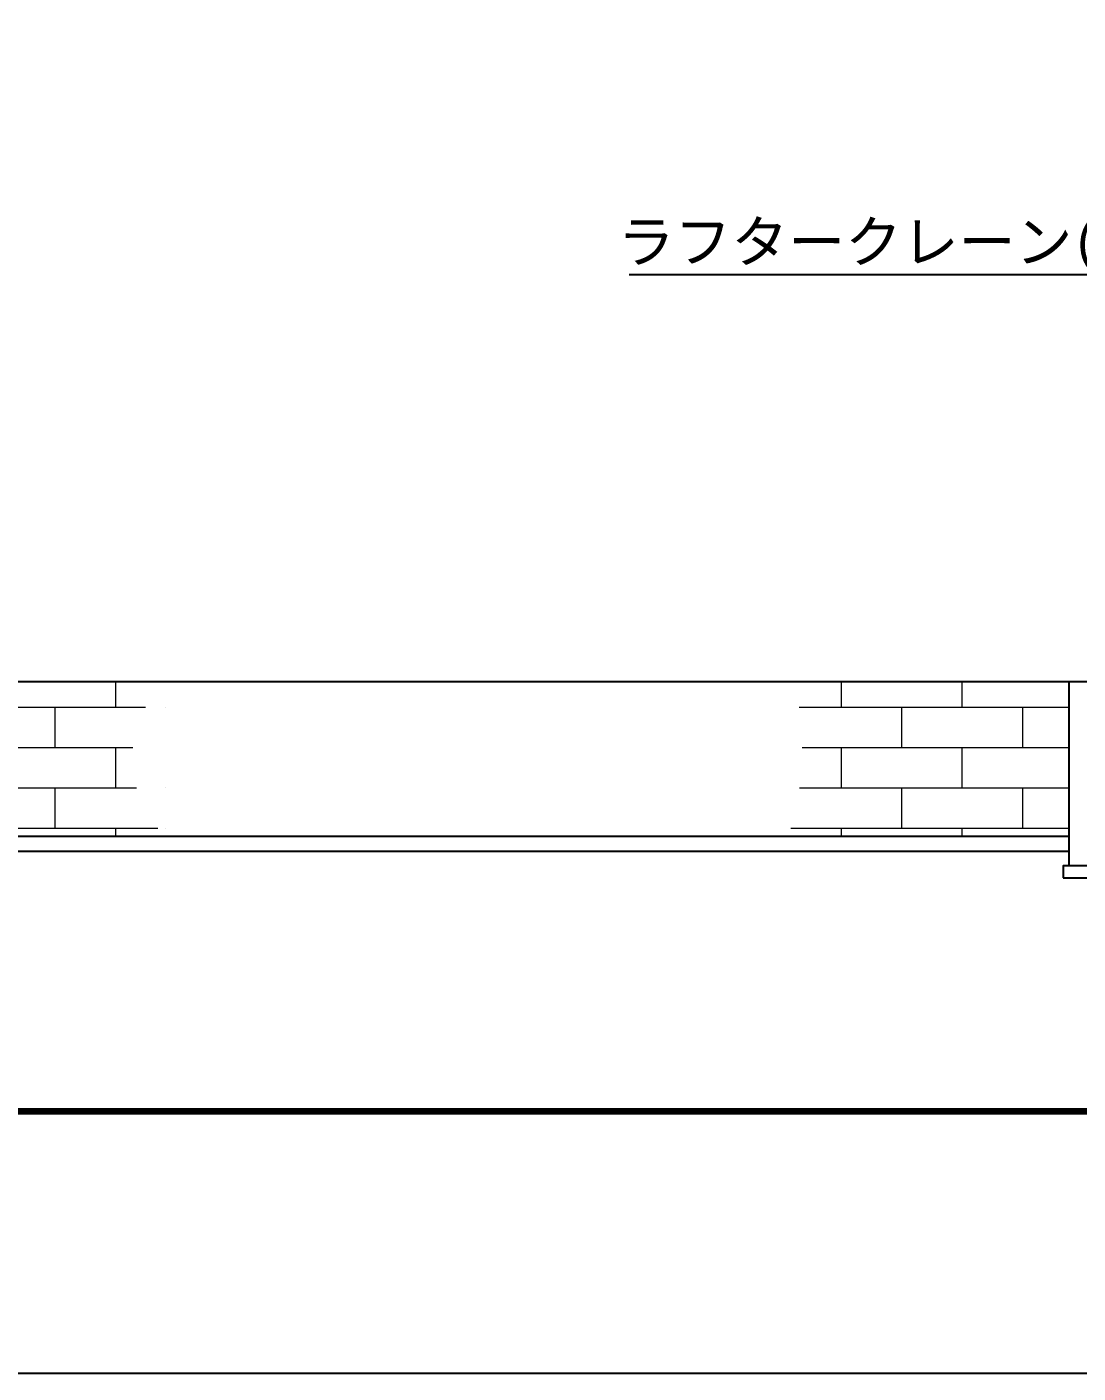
# Model space of a CAD drawing. Header units: millimetres. Extents: x -2078669 to -1085629, y -5987148 to 310365.
# Drawn here: x -1606432 to -1562278, y -5169452 to -5112911 of the extents above; entities that cross this region are included whole.
import ezdxf
from ezdxf.enums import TextEntityAlignment as Align

# ---------------------------------------------------------------- set-up
doc = ezdxf.new("R2010")
doc.units = ezdxf.units.MM
doc.header["$LTSCALE"] = 500
doc.layers.get('Defpoints').update_dxf_attribs({"color": 153})
for name, color, linetype, lineweight in [('D-BYP-STR1', 2, 'Continuous', 13), ('D-BYP-STR3', 3, 'Continuous', 25), ('D-BYP-STR8', 5, 'Continuous', 25), ('D-TTL', 2, 'Continuous', 140)]:
    doc.layers.add(name, color=color, linetype=linetype, lineweight=lineweight)
doc.styles.add('MS ゴシック', font='MS Gothic.ttf')
pattern_1 = [(180, (-1788137.6, -768750.8), (-2e-13, -1693.545), []), (270, (-1788137.6, -768750.8), (2540, -1693.545), [1693.545, -1693.545])]

msp = doc.modelspace()

# ---------------------------------------------------------------- hatches: boundary and pattern name
at = {"layer": 'D-BYP-STR1'}
h = msp.add_hatch(dxfattribs=at)
h.set_pattern_fill('AR-BRSTD', color=256, scale=25, angle=180)
h.set_pattern_definition(pattern_1)
edge = h.paths.add_edge_path()
edge.add_line((-1611903.4, -5146899.6), (-1600612.9, -5146899.6))
edge.add_arc((-1597512.3, -5143649.6), 4491.8, 133.65213, 226.34787, ccw=False)
edge.add_line((-1600612.9, -5140399.6), (-1611903.4, -5140399.6))
edge.add_line((-1611903.4, -5140399.6), (-1611903.4, -5146899.6))
h = msp.add_hatch(dxfattribs=at)
h.set_pattern_fill('AR-BRSTD', color=256, scale=25, angle=180)
h.set_pattern_definition(pattern_1)
edge = h.paths.add_edge_path()
edge.add_line((-1562653.4, -5146899.6), (-1574439.4, -5146899.6))
edge.add_arc((-1586095.2, -5143225.9), 12221, 342.50587, 373.37135)
edge.add_line((-1574205.4, -5140399.6), (-1562653.4, -5140399.6))
edge.add_line((-1562653.4, -5140399.6), (-1562653.4, -5146899.6))

# ---------------------------------------------------------------- linework, layer by layer
at = {"layer": 'D-BYP-STR3', "ltscale": 0.01}
for p, q in [((-1611903.4, -5140399.6, 708000), (-1561903.4, -5140399.6, 708000)), ((-1562653.4, -5148149.6, 708000), (-1562653.4, -5140399.6, 708000)), ((-1611903.4, -5146899.6, 708000), (-1562653.4, -5146899.6, 708000)), ((-1611903.4, -5147524.6, 708000), (-1562653.4, -5147524.6, 708000))]:
    msp.add_line(p, q, dxfattribs=at)
at = {"layer": 'D-BYP-STR3', "ltscale": 0.01, "elevation": 708000}
msp.add_lwpolyline([(-1562903.4, -5148649.6), (-1561653.4, -5148649.6), (-1561653.4, -5148149.6), (-1562903.4, -5148149.6)], close=True, dxfattribs=at)
at = {"layer": 'D-BYP-STR8'}
msp.add_line((-1557051.2, -5123329.4, 708000), (-1581131.2, -5123329.4, 708000), dxfattribs=at)
at = {"layer": 'D-TTL'}
msp.add_line((-1777887.6, -5158452.3), (-1377887.6, -5158452.3), dxfattribs=at)
at = {"layer": 'Defpoints', "color": 1}
msp.add_lwpolyline([(-1788137.6, -5169452.3), (-1367637.6, -5169452.3), (-1367637.6, -4872452.3), (-1788137.6, -4872452.3)], close=True, dxfattribs=at)

# ---------------------------------------------------------------- texts
at = {"layer": 'D-BYP-STR8', "style": 'MS ゴシック'}
msp.add_text('ラフタークレーン(25t)', height=1750, dxfattribs=at).set_placement((-1569091.2, -5123329.4, 708000), align=Align.BOTTOM_CENTER)

doc.saveas('drawing.dxf')
